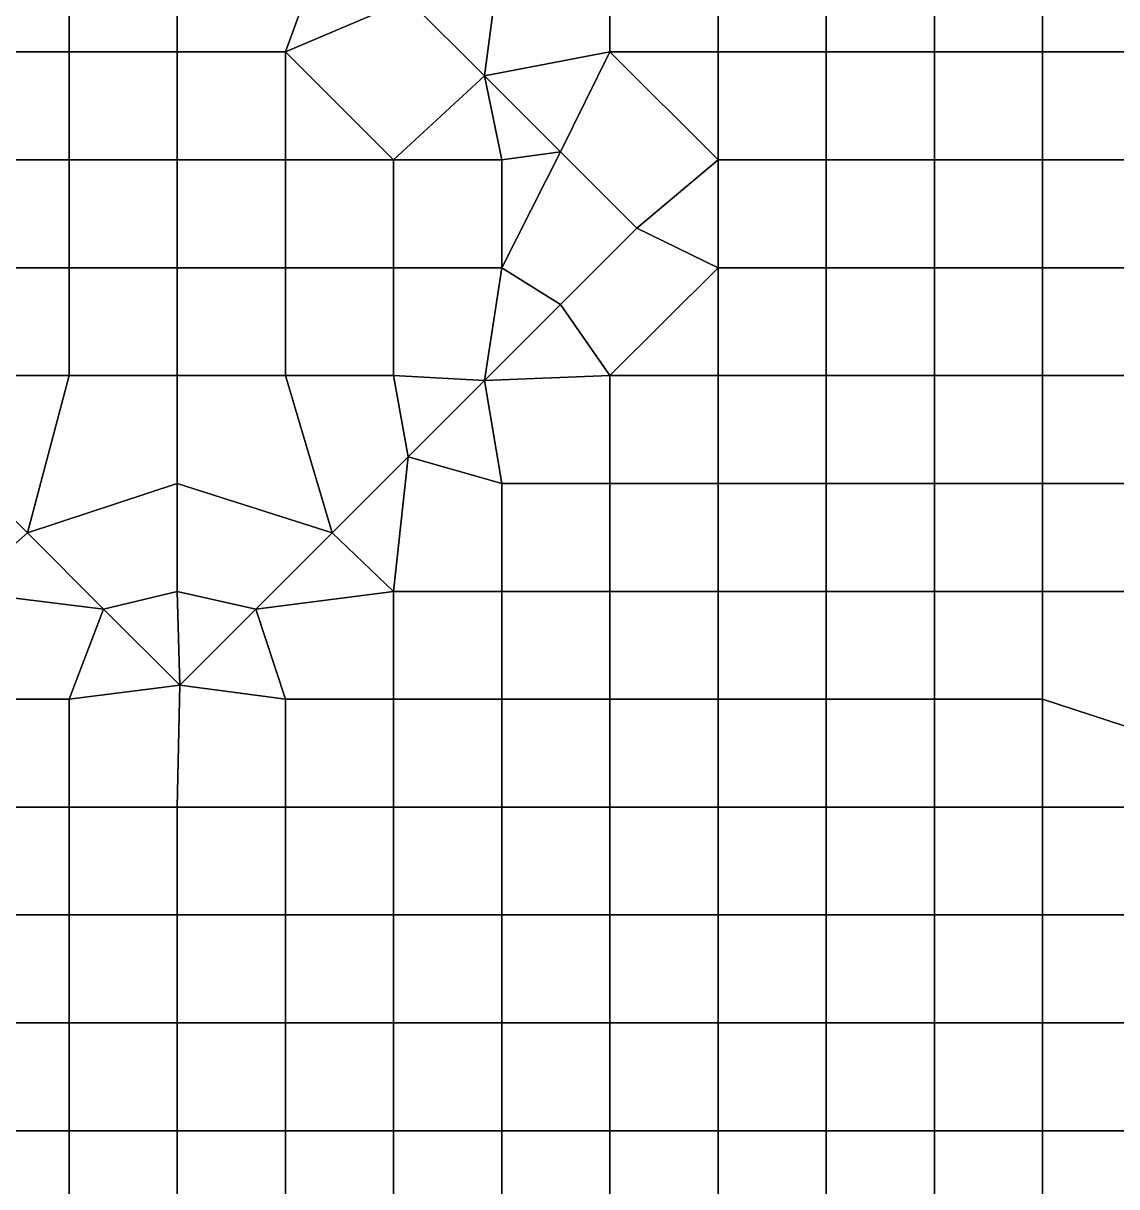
# Model space of a CAD drawing. Extents: x -13 to 39.3, y -26.5 to 20.6.
# Drawn here: x 5.41 to 10.48, y -9.75 to -4.35 of the extents above; entities that cross this region are included whole.
import ezdxf

# ---------------------------------------------------------------- set-up
doc = ezdxf.new("R2010")
doc.units = 0
doc.layers.add('BARS', color=1, linetype='CONTINUOUS')
doc.layers.add('FACES', color=5, linetype='CONTINUOUS')

msp = doc.modelspace()

# ---------------------------------------------------------------- linework, layer by layer
at = {"layer": 'BARS'}
for p, q in [((7.54619, -4.59619), (7.19264, -4.24264)), ((7.54619, -4.59619, 3.3), (7.19264, -4.24264, 3.3)), ((7.89975, -4.94975), (7.54619, -4.59619)), ((7.89975, -4.94975, 3.3), (7.54619, -4.59619, 3.3)), ((8.2533, -5.3033), (7.89975, -4.94975)), ((8.2533, -5.3033, 3.3), (7.89975, -4.94975, 3.3)), ((7.89975, -5.65685), (8.2533, -5.3033)), ((7.89975, -5.65685, 3.3), (8.2533, -5.3033, 3.3)), ((7.54619, -6.01041), (7.89975, -5.65685)), ((7.54619, -6.01041, 3.3), (7.89975, -5.65685, 3.3)), ((7.19264, -6.36396), (7.54619, -6.01041)), ((7.19264, -6.36396, 3.3), (7.54619, -6.01041, 3.3)), ((5.42487, -6.71751), (5.07132, -6.36396)), ((5.42487, -6.71751, 3.3), (5.07132, -6.36396, 3.3)), ((6.83909, -6.71751), (7.19264, -6.36396)), ((6.83909, -6.71751, 3.3), (7.19264, -6.36396, 3.3)), ((5.77843, -7.07107), (5.42487, -6.71751)), ((5.77843, -7.07107, 3.3), (5.42487, -6.71751, 3.3)), ((6.48553, -7.07107), (6.83909, -6.71751)), ((6.48553, -7.07107, 3.3), (6.83909, -6.71751, 3.3)), ((6.13198, -7.42462), (5.77843, -7.07107)), ((6.13198, -7.42462, 3.3), (5.77843, -7.07107, 3.3)), ((6.13198, -7.42462), (6.48553, -7.07107)), ((6.13198, -7.42462, 3.3), (6.48553, -7.07107, 3.3))]:
    msp.add_line(p, q, dxfattribs=at)
at = {"layer": 'FACES'}
for points in [[(6.83909, -3.88909), (6.12041, -3.98467), (6.12041, -4.48537), (6.62252, -4.48537)], [(6.83909, -3.88909, 3.3), (6.12041, -3.98467, 3.3), (6.12041, -4.48537, 3.3), (6.62252, -4.48537, 3.3)], [(7.19264, -4.24264), (6.83909, -3.88909), (6.62252, -4.48537)], [(7.19264, -4.24264, 3.3), (6.83909, -3.88909, 3.3), (6.62252, -4.48537, 3.3)], [(5.6183, -3.98467), (5.11618, -3.98467), (5.11618, -4.48537), (5.6183, -4.48537)], [(5.6183, -3.98467, 3.3), (5.11618, -3.98467, 3.3), (5.11618, -4.48537, 3.3), (5.6183, -4.48537, 3.3)], [(6.12041, -3.98467), (5.6183, -3.98467), (5.6183, -4.48537), (6.12041, -4.48537)], [(6.12041, -3.98467, 3.3), (5.6183, -3.98467, 3.3), (5.6183, -4.48537, 3.3), (6.12041, -4.48537, 3.3)], [(7.54619, -4.59619), (7.62675, -3.98467), (7.19264, -4.24264)], [(7.54619, -4.59619, 3.3), (7.62675, -3.98467, 3.3), (7.19264, -4.24264, 3.3)], [(8.12887, -3.98467), (7.62675, -3.98467), (7.54619, -4.59619), (8.12887, -4.48537)], [(8.12887, -3.98467, 3.3), (7.62675, -3.98467, 3.3), (7.54619, -4.59619, 3.3), (8.12887, -4.48537, 3.3)], [(8.63098, -3.98467), (8.12887, -3.98467), (8.12887, -4.48537), (8.63098, -4.48537)], [(8.63098, -3.98467, 3.3), (8.12887, -3.98467, 3.3), (8.12887, -4.48537, 3.3), (8.63098, -4.48537, 3.3)], [(9.13309, -3.98467), (8.63098, -3.98467), (8.63098, -4.48537), (9.13309, -4.48537)], [(9.13309, -3.98467, 3.3), (8.63098, -3.98467, 3.3), (8.63098, -4.48537, 3.3), (9.13309, -4.48537, 3.3)], [(9.63521, -3.98467), (9.13309, -3.98467), (9.13309, -4.48537), (9.63521, -4.48537)], [(9.63521, -3.98467, 3.3), (9.13309, -3.98467, 3.3), (9.13309, -4.48537, 3.3), (9.63521, -4.48537, 3.3)], [(10.1373, -3.98467), (9.63521, -3.98467), (9.63521, -4.48537), (10.1373, -4.48537)], [(10.1373, -3.98467, 3.3), (9.63521, -3.98467, 3.3), (9.63521, -4.48537, 3.3), (10.1373, -4.48537, 3.3)], [(10.6394, -3.98467), (10.1373, -3.98467), (10.1373, -4.48537), (10.6394, -4.48537)], [(10.6394, -3.98467, 3.3), (10.1373, -3.98467, 3.3), (10.1373, -4.48537, 3.3), (10.6394, -4.48537, 3.3)], [(7.54619, -4.59619), (7.19264, -4.24264), (6.62252, -4.48537), (7.12464, -4.98608)], [(7.54619, -4.59619, 3.3), (7.19264, -4.24264, 3.3), (6.62252, -4.48537, 3.3), (7.12464, -4.98608, 3.3)], [(7.54619, -4.59619, 0.66), (7.54619, -4.59619), (7.19264, -4.24264), (7.19264, -4.24264, 0.66)], [(7.54619, -4.59619, 0.66), (7.19264, -4.24264, 0.66), (7.19264, -4.24264, 1.32), (7.54619, -4.59619, 1.32)], [(7.54619, -4.59619, 1.32), (7.19264, -4.24264, 1.32), (7.19264, -4.24264, 1.98), (7.54619, -4.59619, 1.98)], [(7.54619, -4.59619, 1.98), (7.19264, -4.24264, 1.98), (7.19264, -4.24264, 2.64), (7.54619, -4.59619, 2.64)], [(7.54619, -4.59619, 2.64), (7.19264, -4.24264, 2.64), (7.19264, -4.24264, 3.3), (7.54619, -4.59619, 3.3)], [(5.6183, -4.48537), (5.11618, -4.48537), (5.11618, -4.98608), (5.6183, -4.98608)], [(5.6183, -4.48537, 3.3), (5.11618, -4.48537, 3.3), (5.11618, -4.98608, 3.3), (5.6183, -4.98608, 3.3)], [(6.12041, -4.48537), (5.6183, -4.48537), (5.6183, -4.98608), (6.12041, -4.98608)], [(6.12041, -4.48537, 3.3), (5.6183, -4.48537, 3.3), (5.6183, -4.98608, 3.3), (6.12041, -4.98608, 3.3)], [(6.62252, -4.48537), (6.12041, -4.48537), (6.12041, -4.98608), (6.62252, -4.98608)], [(6.62252, -4.48537, 3.3), (6.12041, -4.48537, 3.3), (6.12041, -4.98608, 3.3), (6.62252, -4.98608, 3.3)], [(7.12464, -4.98608), (6.62252, -4.48537), (6.62252, -4.98608)], [(7.12464, -4.98608, 3.3), (6.62252, -4.48537, 3.3), (6.62252, -4.98608, 3.3)], [(8.12887, -4.48537), (7.54619, -4.59619), (7.89975, -4.94975)], [(8.12887, -4.48537, 3.3), (7.54619, -4.59619, 3.3), (7.89975, -4.94975, 3.3)], [(8.63098, -4.98608), (8.12887, -4.48537), (7.89975, -4.94975), (8.2533, -5.3033)], [(8.63098, -4.98608, 3.3), (8.12887, -4.48537, 3.3), (7.89975, -4.94975, 3.3), (8.2533, -5.3033, 3.3)], [(8.63098, -4.98608), (8.63098, -4.48537), (8.12887, -4.48537)], [(8.63098, -4.98608, 3.3), (8.63098, -4.48537, 3.3), (8.12887, -4.48537, 3.3)], [(9.13309, -4.48537), (8.63098, -4.48537), (8.63098, -4.98608), (9.13309, -4.98608)], [(9.13309, -4.48537, 3.3), (8.63098, -4.48537, 3.3), (8.63098, -4.98608, 3.3), (9.13309, -4.98608, 3.3)], [(9.63521, -4.48537), (9.13309, -4.48537), (9.13309, -4.98608), (9.63521, -4.98608)], [(9.63521, -4.48537, 3.3), (9.13309, -4.48537, 3.3), (9.13309, -4.98608, 3.3), (9.63521, -4.98608, 3.3)], [(10.1373, -4.48537), (9.63521, -4.48537), (9.63521, -4.98608), (10.1373, -4.98608)], [(10.1373, -4.48537, 3.3), (9.63521, -4.48537, 3.3), (9.63521, -4.98608, 3.3), (10.1373, -4.98608, 3.3)], [(10.6394, -4.48537), (10.1373, -4.48537), (10.1373, -4.98608), (10.6394, -4.98608)], [(10.6394, -4.48537, 3.3), (10.1373, -4.48537, 3.3), (10.1373, -4.98608, 3.3), (10.6394, -4.98608, 3.3)], [(7.62675, -4.98608), (7.54619, -4.59619), (7.12464, -4.98608)], [(7.62675, -4.98608, 3.3), (7.54619, -4.59619, 3.3), (7.12464, -4.98608, 3.3)], [(7.89975, -4.94975), (7.54619, -4.59619), (7.62675, -4.98608)], [(7.89975, -4.94975, 0.66), (7.89975, -4.94975), (7.54619, -4.59619), (7.54619, -4.59619, 0.66)], [(7.89975, -4.94975, 0.66), (7.54619, -4.59619, 0.66), (7.54619, -4.59619, 1.32), (7.89975, -4.94975, 1.32)], [(7.89975, -4.94975, 1.32), (7.54619, -4.59619, 1.32), (7.54619, -4.59619, 1.98), (7.89975, -4.94975, 1.98)], [(7.89975, -4.94975, 1.98), (7.54619, -4.59619, 1.98), (7.54619, -4.59619, 2.64), (7.89975, -4.94975, 2.64)], [(7.89975, -4.94975, 2.64), (7.54619, -4.59619, 2.64), (7.54619, -4.59619, 3.3), (7.89975, -4.94975, 3.3)], [(7.89975, -4.94975, 3.3), (7.54619, -4.59619, 3.3), (7.62675, -4.98608, 3.3)], [(8.2533, -5.3033), (7.89975, -4.94975), (7.62675, -5.48679), (7.89975, -5.65685)], [(7.89975, -4.94975), (7.62675, -4.98608), (7.62675, -5.48679)], [(8.2533, -5.3033, 3.3), (7.89975, -4.94975, 3.3), (7.62675, -5.48679, 3.3), (7.89975, -5.65685, 3.3)], [(7.89975, -4.94975, 3.3), (7.62675, -4.98608, 3.3), (7.62675, -5.48679, 3.3)], [(8.2533, -5.3033, 0.66), (8.2533, -5.3033), (7.89975, -4.94975), (7.89975, -4.94975, 0.66)], [(8.2533, -5.3033, 0.66), (7.89975, -4.94975, 0.66), (7.89975, -4.94975, 1.32), (8.2533, -5.3033, 1.32)], [(8.2533, -5.3033, 1.32), (7.89975, -4.94975, 1.32), (7.89975, -4.94975, 1.98), (8.2533, -5.3033, 1.98)], [(8.2533, -5.3033, 1.98), (7.89975, -4.94975, 1.98), (7.89975, -4.94975, 2.64), (8.2533, -5.3033, 2.64)], [(8.2533, -5.3033, 2.64), (7.89975, -4.94975, 2.64), (7.89975, -4.94975, 3.3), (8.2533, -5.3033, 3.3)], [(5.6183, -4.98608), (5.11618, -4.98608), (5.11618, -5.48679), (5.6183, -5.48679)], [(5.6183, -4.98608, 3.3), (5.11618, -4.98608, 3.3), (5.11618, -5.48679, 3.3), (5.6183, -5.48679, 3.3)], [(6.12041, -4.98608), (5.6183, -4.98608), (5.6183, -5.48679), (6.12041, -5.48679)], [(6.12041, -4.98608, 3.3), (5.6183, -4.98608, 3.3), (5.6183, -5.48679, 3.3), (6.12041, -5.48679, 3.3)], [(6.62252, -4.98608), (6.12041, -4.98608), (6.12041, -5.48679), (6.62252, -5.48679)], [(6.62252, -4.98608, 3.3), (6.12041, -4.98608, 3.3), (6.12041, -5.48679, 3.3), (6.62252, -5.48679, 3.3)], [(7.12464, -4.98608), (6.62252, -4.98608), (6.62252, -5.48679), (7.12464, -5.48679)], [(7.12464, -4.98608, 3.3), (6.62252, -4.98608, 3.3), (6.62252, -5.48679, 3.3), (7.12464, -5.48679, 3.3)], [(7.62675, -4.98608), (7.12464, -4.98608), (7.12464, -5.48679), (7.62675, -5.48679)], [(7.62675, -4.98608, 3.3), (7.12464, -4.98608, 3.3), (7.12464, -5.48679, 3.3), (7.62675, -5.48679, 3.3)], [(8.63098, -5.48679), (8.63098, -4.98608), (8.2533, -5.3033)], [(8.63098, -5.48679, 3.3), (8.63098, -4.98608, 3.3), (8.2533, -5.3033, 3.3)], [(9.13309, -4.98608), (8.63098, -4.98608), (8.63098, -5.48679), (9.13309, -5.48679)], [(9.13309, -4.98608, 3.3), (8.63098, -4.98608, 3.3), (8.63098, -5.48679, 3.3), (9.13309, -5.48679, 3.3)], [(9.63521, -4.98608), (9.13309, -4.98608), (9.13309, -5.48679), (9.63521, -5.48679)], [(9.63521, -4.98608, 3.3), (9.13309, -4.98608, 3.3), (9.13309, -5.48679, 3.3), (9.63521, -5.48679, 3.3)], [(10.1373, -4.98608), (9.63521, -4.98608), (9.63521, -5.48679), (10.1373, -5.48679)], [(10.1373, -4.98608, 3.3), (9.63521, -4.98608, 3.3), (9.63521, -5.48679, 3.3), (10.1373, -5.48679, 3.3)], [(10.6394, -4.98608), (10.1373, -4.98608), (10.1373, -5.48679), (10.6394, -5.48679)], [(10.6394, -4.98608, 3.3), (10.1373, -4.98608, 3.3), (10.1373, -5.48679, 3.3), (10.6394, -5.48679, 3.3)], [(8.63098, -5.48679), (8.2533, -5.3033), (7.89975, -5.65685), (8.12887, -5.9875)], [(7.89975, -5.65685), (7.89975, -5.65685, 0.66), (8.2533, -5.3033, 0.66), (8.2533, -5.3033)], [(8.2533, -5.3033, 0.66), (7.89975, -5.65685, 0.66), (7.89975, -5.65685, 1.32), (8.2533, -5.3033, 1.32)], [(8.2533, -5.3033, 1.32), (7.89975, -5.65685, 1.32), (7.89975, -5.65685, 1.98), (8.2533, -5.3033, 1.98)], [(8.2533, -5.3033, 1.98), (7.89975, -5.65685, 1.98), (7.89975, -5.65685, 2.64), (8.2533, -5.3033, 2.64)], [(8.2533, -5.3033, 2.64), (7.89975, -5.65685, 2.64), (7.89975, -5.65685, 3.3), (8.2533, -5.3033, 3.3)], [(8.63098, -5.48679, 3.3), (8.2533, -5.3033, 3.3), (7.89975, -5.65685, 3.3), (8.12887, -5.9875, 3.3)], [(5.6183, -5.48679), (5.11618, -5.48679), (5.11618, -5.9875), (5.6183, -5.9875)], [(5.6183, -5.48679, 3.3), (5.11618, -5.48679, 3.3), (5.11618, -5.9875, 3.3), (5.6183, -5.9875, 3.3)], [(6.12041, -5.48679), (5.6183, -5.48679), (5.6183, -5.9875), (6.12041, -5.9875)], [(6.12041, -5.48679, 3.3), (5.6183, -5.48679, 3.3), (5.6183, -5.9875, 3.3), (6.12041, -5.9875, 3.3)], [(6.62252, -5.48679), (6.12041, -5.48679), (6.12041, -5.9875), (6.62252, -5.9875)], [(6.62252, -5.48679, 3.3), (6.12041, -5.48679, 3.3), (6.12041, -5.9875, 3.3), (6.62252, -5.9875, 3.3)], [(7.12464, -5.48679), (6.62252, -5.48679), (6.62252, -5.9875), (7.12464, -5.9875)], [(7.12464, -5.48679, 3.3), (6.62252, -5.48679, 3.3), (6.62252, -5.9875, 3.3), (7.12464, -5.9875, 3.3)], [(7.54619, -6.01041), (7.62675, -5.48679), (7.12464, -5.48679), (7.12464, -5.9875)], [(7.54619, -6.01041, 3.3), (7.62675, -5.48679, 3.3), (7.12464, -5.48679, 3.3), (7.12464, -5.9875, 3.3)], [(7.89975, -5.65685), (7.62675, -5.48679), (7.54619, -6.01041)], [(7.89975, -5.65685, 3.3), (7.62675, -5.48679, 3.3), (7.54619, -6.01041, 3.3)], [(8.63098, -5.9875), (8.63098, -5.48679), (8.12887, -5.9875)], [(8.63098, -5.9875, 3.3), (8.63098, -5.48679, 3.3), (8.12887, -5.9875, 3.3)], [(9.13309, -5.48679), (8.63098, -5.48679), (8.63098, -5.9875), (9.13309, -5.9875)], [(9.13309, -5.48679, 3.3), (8.63098, -5.48679, 3.3), (8.63098, -5.9875, 3.3), (9.13309, -5.9875, 3.3)], [(9.63521, -5.48679), (9.13309, -5.48679), (9.13309, -5.9875), (9.63521, -5.9875)], [(9.63521, -5.48679, 3.3), (9.13309, -5.48679, 3.3), (9.13309, -5.9875, 3.3), (9.63521, -5.9875, 3.3)], [(10.1373, -5.48679), (9.63521, -5.48679), (9.63521, -5.9875), (10.1373, -5.9875)], [(10.1373, -5.48679, 3.3), (9.63521, -5.48679, 3.3), (9.63521, -5.9875, 3.3), (10.1373, -5.9875, 3.3)], [(10.6394, -5.48679), (10.1373, -5.48679), (10.1373, -5.9875), (10.6394, -5.9875)], [(10.6394, -5.48679, 3.3), (10.1373, -5.48679, 3.3), (10.1373, -5.9875, 3.3), (10.6394, -5.9875, 3.3)], [(8.12887, -5.9875), (7.89975, -5.65685), (7.54619, -6.01041)], [(7.54619, -6.01041), (7.54619, -6.01041, 0.66), (7.89975, -5.65685, 0.66), (7.89975, -5.65685)], [(7.89975, -5.65685, 0.66), (7.54619, -6.01041, 0.66), (7.54619, -6.01041, 1.32), (7.89975, -5.65685, 1.32)], [(7.89975, -5.65685, 1.32), (7.54619, -6.01041, 1.32), (7.54619, -6.01041, 1.98), (7.89975, -5.65685, 1.98)], [(7.89975, -5.65685, 1.98), (7.54619, -6.01041, 1.98), (7.54619, -6.01041, 2.64), (7.89975, -5.65685, 2.64)], [(7.89975, -5.65685, 2.64), (7.54619, -6.01041, 2.64), (7.54619, -6.01041, 3.3), (7.89975, -5.65685, 3.3)], [(8.12887, -5.9875, 3.3), (7.89975, -5.65685, 3.3), (7.54619, -6.01041, 3.3)], [(5.42487, -6.71751), (5.6183, -5.9875), (5.11618, -5.9875), (5.07132, -6.36396)], [(5.42487, -6.71751, 3.3), (5.6183, -5.9875, 3.3), (5.11618, -5.9875, 3.3), (5.07132, -6.36396, 3.3)], [(6.12041, -6.4882), (6.12041, -5.9875), (5.6183, -5.9875), (5.42487, -6.71751)], [(6.12041, -6.4882, 3.3), (6.12041, -5.9875, 3.3), (5.6183, -5.9875, 3.3), (5.42487, -6.71751, 3.3)], [(6.83909, -6.71751), (6.62252, -5.9875), (6.12041, -5.9875), (6.12041, -6.4882)], [(6.83909, -6.71751, 3.3), (6.62252, -5.9875, 3.3), (6.12041, -5.9875, 3.3), (6.12041, -6.4882, 3.3)], [(7.19264, -6.36396), (7.12464, -5.9875), (6.62252, -5.9875), (6.83909, -6.71751)], [(7.19264, -6.36396, 3.3), (7.12464, -5.9875, 3.3), (6.62252, -5.9875, 3.3), (6.83909, -6.71751, 3.3)], [(7.19264, -6.36396), (7.54619, -6.01041), (7.12464, -5.9875)], [(7.19264, -6.36396, 3.3), (7.54619, -6.01041, 3.3), (7.12464, -5.9875, 3.3)], [(8.12887, -5.9875), (7.54619, -6.01041), (7.62675, -6.4882), (8.12887, -6.4882)], [(8.12887, -5.9875, 3.3), (7.54619, -6.01041, 3.3), (7.62675, -6.4882, 3.3), (8.12887, -6.4882, 3.3)], [(8.63098, -5.9875), (8.12887, -5.9875), (8.12887, -6.4882), (8.63098, -6.4882)], [(8.63098, -5.9875, 3.3), (8.12887, -5.9875, 3.3), (8.12887, -6.4882, 3.3), (8.63098, -6.4882, 3.3)], [(9.13309, -5.9875), (8.63098, -5.9875), (8.63098, -6.4882), (9.13309, -6.4882)], [(9.13309, -5.9875, 3.3), (8.63098, -5.9875, 3.3), (8.63098, -6.4882, 3.3), (9.13309, -6.4882, 3.3)], [(9.63521, -5.9875), (9.13309, -5.9875), (9.13309, -6.4882), (9.63521, -6.4882)], [(9.63521, -5.9875, 3.3), (9.13309, -5.9875, 3.3), (9.13309, -6.4882, 3.3), (9.63521, -6.4882, 3.3)], [(10.1373, -5.9875), (9.63521, -5.9875), (9.63521, -6.4882), (10.1373, -6.4882)], [(10.1373, -5.9875, 3.3), (9.63521, -5.9875, 3.3), (9.63521, -6.4882, 3.3), (10.1373, -6.4882, 3.3)], [(10.6394, -5.9875), (10.1373, -5.9875), (10.1373, -6.4882), (10.6394, -6.4882)], [(10.6394, -5.9875, 3.3), (10.1373, -5.9875, 3.3), (10.1373, -6.4882, 3.3), (10.6394, -6.4882, 3.3)], [(7.62675, -6.4882), (7.54619, -6.01041), (7.19264, -6.36396)], [(7.19264, -6.36396), (7.19264, -6.36396, 0.66), (7.54619, -6.01041, 0.66), (7.54619, -6.01041)], [(7.54619, -6.01041, 0.66), (7.19264, -6.36396, 0.66), (7.19264, -6.36396, 1.32), (7.54619, -6.01041, 1.32)], [(7.54619, -6.01041, 1.32), (7.19264, -6.36396, 1.32), (7.19264, -6.36396, 1.98), (7.54619, -6.01041, 1.98)], [(7.54619, -6.01041, 1.98), (7.19264, -6.36396, 1.98), (7.19264, -6.36396, 2.64), (7.54619, -6.01041, 2.64)], [(7.54619, -6.01041, 2.64), (7.19264, -6.36396, 2.64), (7.19264, -6.36396, 3.3), (7.54619, -6.01041, 3.3)], [(7.62675, -6.4882, 3.3), (7.54619, -6.01041, 3.3), (7.19264, -6.36396, 3.3)], [(5.42487, -6.71751), (5.07132, -6.36396), (5.11618, -6.98891)], [(5.42487, -6.71751, 0.66), (5.42487, -6.71751), (5.07132, -6.36396), (5.07132, -6.36396, 0.66)], [(5.42487, -6.71751, 0.66), (5.07132, -6.36396, 0.66), (5.07132, -6.36396, 1.32), (5.42487, -6.71751, 1.32)], [(5.42487, -6.71751, 1.32), (5.07132, -6.36396, 1.32), (5.07132, -6.36396, 1.98), (5.42487, -6.71751, 1.98)], [(5.42487, -6.71751, 1.98), (5.07132, -6.36396, 1.98), (5.07132, -6.36396, 2.64), (5.42487, -6.71751, 2.64)], [(5.42487, -6.71751, 2.64), (5.07132, -6.36396, 2.64), (5.07132, -6.36396, 3.3), (5.42487, -6.71751, 3.3)], [(5.42487, -6.71751, 3.3), (5.07132, -6.36396, 3.3), (5.11618, -6.98891, 3.3)], [(7.12464, -6.98891), (7.19264, -6.36396), (6.83909, -6.71751)], [(6.83909, -6.71751), (6.83909, -6.71751, 0.66), (7.19264, -6.36396, 0.66), (7.19264, -6.36396)], [(7.19264, -6.36396, 0.66), (6.83909, -6.71751, 0.66), (6.83909, -6.71751, 1.32), (7.19264, -6.36396, 1.32)], [(7.19264, -6.36396, 1.32), (6.83909, -6.71751, 1.32), (6.83909, -6.71751, 1.98), (7.19264, -6.36396, 1.98)], [(7.19264, -6.36396, 1.98), (6.83909, -6.71751, 1.98), (6.83909, -6.71751, 2.64), (7.19264, -6.36396, 2.64)], [(7.19264, -6.36396, 2.64), (6.83909, -6.71751, 2.64), (6.83909, -6.71751, 3.3), (7.19264, -6.36396, 3.3)], [(7.12464, -6.98891, 3.3), (7.19264, -6.36396, 3.3), (6.83909, -6.71751, 3.3)], [(7.62675, -6.4882), (7.19264, -6.36396), (7.12464, -6.98891), (7.62675, -6.98891)], [(7.62675, -6.4882, 3.3), (7.19264, -6.36396, 3.3), (7.12464, -6.98891, 3.3), (7.62675, -6.98891, 3.3)], [(6.12041, -6.98891), (6.12041, -6.4882), (5.42487, -6.71751), (5.77843, -7.07107)], [(6.12041, -6.98891, 3.3), (6.12041, -6.4882, 3.3), (5.42487, -6.71751, 3.3), (5.77843, -7.07107, 3.3)], [(6.48553, -7.07107), (6.83909, -6.71751), (6.12041, -6.4882), (6.12041, -6.98891)], [(6.48553, -7.07107, 3.3), (6.83909, -6.71751, 3.3), (6.12041, -6.4882, 3.3), (6.12041, -6.98891, 3.3)], [(8.12887, -6.4882), (7.62675, -6.4882), (7.62675, -6.98891), (8.12887, -6.98891)], [(8.12887, -6.4882, 3.3), (7.62675, -6.4882, 3.3), (7.62675, -6.98891, 3.3), (8.12887, -6.98891, 3.3)], [(8.63098, -6.4882), (8.12887, -6.4882), (8.12887, -6.98891), (8.63098, -6.98891)], [(8.63098, -6.4882, 3.3), (8.12887, -6.4882, 3.3), (8.12887, -6.98891, 3.3), (8.63098, -6.98891, 3.3)], [(9.13309, -6.4882), (8.63098, -6.4882), (8.63098, -6.98891), (9.13309, -6.98891)], [(9.13309, -6.4882, 3.3), (8.63098, -6.4882, 3.3), (8.63098, -6.98891, 3.3), (9.13309, -6.98891, 3.3)], [(9.63521, -6.4882), (9.13309, -6.4882), (9.13309, -6.98891), (9.63521, -6.98891)], [(9.63521, -6.4882, 3.3), (9.13309, -6.4882, 3.3), (9.13309, -6.98891, 3.3), (9.63521, -6.98891, 3.3)], [(10.1373, -6.4882), (9.63521, -6.4882), (9.63521, -6.98891), (10.1373, -6.98891)], [(10.1373, -6.4882, 3.3), (9.63521, -6.4882, 3.3), (9.63521, -6.98891, 3.3), (10.1373, -6.98891, 3.3)], [(10.6394, -6.4882), (10.1373, -6.4882), (10.1373, -6.98891), (10.6394, -6.98891)], [(10.6394, -6.4882, 3.3), (10.1373, -6.4882, 3.3), (10.1373, -6.98891, 3.3), (10.6394, -6.98891, 3.3)], [(5.77843, -7.07107), (5.42487, -6.71751), (5.11618, -6.98891)], [(5.77843, -7.07107, 3.3), (5.42487, -6.71751, 3.3), (5.11618, -6.98891, 3.3)], [(5.77843, -7.07107, 0.66), (5.77843, -7.07107), (5.42487, -6.71751), (5.42487, -6.71751, 0.66)], [(5.77843, -7.07107, 0.66), (5.42487, -6.71751, 0.66), (5.42487, -6.71751, 1.32), (5.77843, -7.07107, 1.32)], [(5.77843, -7.07107, 1.32), (5.42487, -6.71751, 1.32), (5.42487, -6.71751, 1.98), (5.77843, -7.07107, 1.98)], [(5.77843, -7.07107, 1.98), (5.42487, -6.71751, 1.98), (5.42487, -6.71751, 2.64), (5.77843, -7.07107, 2.64)], [(5.77843, -7.07107, 2.64), (5.42487, -6.71751, 2.64), (5.42487, -6.71751, 3.3), (5.77843, -7.07107, 3.3)], [(7.12464, -6.98891), (6.83909, -6.71751), (6.48553, -7.07107)], [(6.48553, -7.07107), (6.48553, -7.07107, 0.66), (6.83909, -6.71751, 0.66), (6.83909, -6.71751)], [(6.83909, -6.71751, 0.66), (6.48553, -7.07107, 0.66), (6.48553, -7.07107, 1.32), (6.83909, -6.71751, 1.32)], [(6.83909, -6.71751, 1.32), (6.48553, -7.07107, 1.32), (6.48553, -7.07107, 1.98), (6.83909, -6.71751, 1.98)], [(6.83909, -6.71751, 1.98), (6.48553, -7.07107, 1.98), (6.48553, -7.07107, 2.64), (6.83909, -6.71751, 2.64)], [(6.83909, -6.71751, 2.64), (6.48553, -7.07107, 2.64), (6.48553, -7.07107, 3.3), (6.83909, -6.71751, 3.3)], [(7.12464, -6.98891, 3.3), (6.83909, -6.71751, 3.3), (6.48553, -7.07107, 3.3)], [(5.6183, -7.48962), (5.77843, -7.07107), (5.11618, -6.98891), (5.11618, -7.48962)], [(5.6183, -7.48962, 3.3), (5.77843, -7.07107, 3.3), (5.11618, -6.98891, 3.3), (5.11618, -7.48962, 3.3)], [(6.12041, -6.98891), (5.77843, -7.07107), (6.13198, -7.42462)], [(6.12041, -6.98891, 3.3), (5.77843, -7.07107, 3.3), (6.13198, -7.42462, 3.3)], [(6.48553, -7.07107), (6.12041, -6.98891), (6.13198, -7.42462)], [(6.48553, -7.07107, 3.3), (6.12041, -6.98891, 3.3), (6.13198, -7.42462, 3.3)], [(7.12464, -6.98891), (6.48553, -7.07107), (6.62252, -7.48962), (7.12464, -7.48962)], [(7.12464, -6.98891, 3.3), (6.48553, -7.07107, 3.3), (6.62252, -7.48962, 3.3), (7.12464, -7.48962, 3.3)], [(7.62675, -6.98891), (7.12464, -6.98891), (7.12464, -7.48962), (7.62675, -7.48962)], [(7.62675, -6.98891, 3.3), (7.12464, -6.98891, 3.3), (7.12464, -7.48962, 3.3), (7.62675, -7.48962, 3.3)], [(8.12887, -6.98891), (7.62675, -6.98891), (7.62675, -7.48962), (8.12887, -7.48962)], [(8.12887, -6.98891, 3.3), (7.62675, -6.98891, 3.3), (7.62675, -7.48962, 3.3), (8.12887, -7.48962, 3.3)], [(8.63098, -6.98891), (8.12887, -6.98891), (8.12887, -7.48962), (8.63098, -7.48962)], [(8.63098, -6.98891, 3.3), (8.12887, -6.98891, 3.3), (8.12887, -7.48962, 3.3), (8.63098, -7.48962, 3.3)], [(9.13309, -6.98891), (8.63098, -6.98891), (8.63098, -7.48962), (9.13309, -7.48962)], [(9.13309, -6.98891, 3.3), (8.63098, -6.98891, 3.3), (8.63098, -7.48962, 3.3), (9.13309, -7.48962, 3.3)], [(9.63521, -6.98891), (9.13309, -6.98891), (9.13309, -7.48962), (9.63521, -7.48962)], [(9.63521, -6.98891, 3.3), (9.13309, -6.98891, 3.3), (9.13309, -7.48962, 3.3), (9.63521, -7.48962, 3.3)], [(10.1373, -6.98891), (9.63521, -6.98891), (9.63521, -7.48962), (10.1373, -7.48962)], [(10.1373, -6.98891, 3.3), (9.63521, -6.98891, 3.3), (9.63521, -7.48962, 3.3), (10.1373, -7.48962, 3.3)], [(10.6394, -6.98891), (10.1373, -6.98891), (10.1373, -7.48962), (10.5868, -7.63675)], [(10.6394, -6.98891, 3.3), (10.1373, -6.98891, 3.3), (10.1373, -7.48962, 3.3), (10.5868, -7.63675, 3.3)], [(6.13198, -7.42462), (5.77843, -7.07107), (5.6183, -7.48962)], [(6.13198, -7.42462, 3.3), (5.77843, -7.07107, 3.3), (5.6183, -7.48962, 3.3)], [(6.13198, -7.42462, 0.66), (6.13198, -7.42462), (5.77843, -7.07107), (5.77843, -7.07107, 0.66)], [(6.13198, -7.42462, 0.66), (5.77843, -7.07107, 0.66), (5.77843, -7.07107, 1.32), (6.13198, -7.42462, 1.32)], [(6.13198, -7.42462, 1.32), (5.77843, -7.07107, 1.32), (5.77843, -7.07107, 1.98), (6.13198, -7.42462, 1.98)], [(6.13198, -7.42462, 1.98), (5.77843, -7.07107, 1.98), (5.77843, -7.07107, 2.64), (6.13198, -7.42462, 2.64)], [(6.13198, -7.42462, 2.64), (5.77843, -7.07107, 2.64), (5.77843, -7.07107, 3.3), (6.13198, -7.42462, 3.3)], [(6.62252, -7.48962), (6.48553, -7.07107), (6.13198, -7.42462)], [(6.13198, -7.42462), (6.13198, -7.42462, 0.66), (6.48553, -7.07107, 0.66), (6.48553, -7.07107)], [(6.48553, -7.07107, 0.66), (6.13198, -7.42462, 0.66), (6.13198, -7.42462, 1.32), (6.48553, -7.07107, 1.32)], [(6.48553, -7.07107, 1.32), (6.13198, -7.42462, 1.32), (6.13198, -7.42462, 1.98), (6.48553, -7.07107, 1.98)], [(6.48553, -7.07107, 1.98), (6.13198, -7.42462, 1.98), (6.13198, -7.42462, 2.64), (6.48553, -7.07107, 2.64)], [(6.48553, -7.07107, 2.64), (6.13198, -7.42462, 2.64), (6.13198, -7.42462, 3.3), (6.48553, -7.07107, 3.3)], [(6.62252, -7.48962, 3.3), (6.48553, -7.07107, 3.3), (6.13198, -7.42462, 3.3)], [(6.12041, -7.99033), (6.13198, -7.42462), (5.6183, -7.48962), (5.6183, -7.99033)], [(6.12041, -7.99033, 3.3), (6.13198, -7.42462, 3.3), (5.6183, -7.48962, 3.3), (5.6183, -7.99033, 3.3)], [(6.62252, -7.48962), (6.13198, -7.42462), (6.12041, -7.99033), (6.62252, -7.99033)], [(6.62252, -7.48962, 3.3), (6.13198, -7.42462, 3.3), (6.12041, -7.99033, 3.3), (6.62252, -7.99033, 3.3)], [(5.6183, -7.48962), (5.11618, -7.48962), (5.11618, -7.99033), (5.6183, -7.99033)], [(5.6183, -7.48962, 3.3), (5.11618, -7.48962, 3.3), (5.11618, -7.99033, 3.3), (5.6183, -7.99033, 3.3)], [(7.12464, -7.48962), (6.62252, -7.48962), (6.62252, -7.99033), (7.12464, -7.99033)], [(7.12464, -7.48962, 3.3), (6.62252, -7.48962, 3.3), (6.62252, -7.99033, 3.3), (7.12464, -7.99033, 3.3)], [(7.62675, -7.48962), (7.12464, -7.48962), (7.12464, -7.99033), (7.62675, -7.99033)], [(7.62675, -7.48962, 3.3), (7.12464, -7.48962, 3.3), (7.12464, -7.99033, 3.3), (7.62675, -7.99033, 3.3)], [(8.12887, -7.48962), (7.62675, -7.48962), (7.62675, -7.99033), (8.12887, -7.99033)], [(8.12887, -7.48962, 3.3), (7.62675, -7.48962, 3.3), (7.62675, -7.99033, 3.3), (8.12887, -7.99033, 3.3)], [(8.63098, -7.48962), (8.12887, -7.48962), (8.12887, -7.99033), (8.63098, -7.99033)], [(8.63098, -7.48962, 3.3), (8.12887, -7.48962, 3.3), (8.12887, -7.99033, 3.3), (8.63098, -7.99033, 3.3)], [(9.13309, -7.48962), (8.63098, -7.48962), (8.63098, -7.99033), (9.13309, -7.99033)], [(9.13309, -7.48962, 3.3), (8.63098, -7.48962, 3.3), (8.63098, -7.99033, 3.3), (9.13309, -7.99033, 3.3)], [(9.63521, -7.48962), (9.13309, -7.48962), (9.13309, -7.99033), (9.63521, -7.99033)], [(9.63521, -7.48962, 3.3), (9.13309, -7.48962, 3.3), (9.13309, -7.99033, 3.3), (9.63521, -7.99033, 3.3)], [(10.1373, -7.48962), (9.63521, -7.48962), (9.63521, -7.99033), (10.1373, -7.99033)], [(10.1373, -7.48962, 3.3), (9.63521, -7.48962, 3.3), (9.63521, -7.99033, 3.3), (10.1373, -7.99033, 3.3)], [(10.6394, -7.99033), (10.5868, -7.63675), (10.1373, -7.48962), (10.1373, -7.99033)], [(10.6394, -7.99033, 3.3), (10.5868, -7.63675, 3.3), (10.1373, -7.48962, 3.3), (10.1373, -7.99033, 3.3)], [(5.6183, -7.99033), (5.11618, -7.99033), (5.11618, -8.49103), (5.6183, -8.49103)], [(5.6183, -7.99033, 3.3), (5.11618, -7.99033, 3.3), (5.11618, -8.49103, 3.3), (5.6183, -8.49103, 3.3)], [(6.12041, -7.99033), (5.6183, -7.99033), (5.6183, -8.49103), (6.12041, -8.49103)], [(6.12041, -7.99033, 3.3), (5.6183, -7.99033, 3.3), (5.6183, -8.49103, 3.3), (6.12041, -8.49103, 3.3)], [(6.62252, -7.99033), (6.12041, -7.99033), (6.12041, -8.49103), (6.62252, -8.49103)], [(6.62252, -7.99033, 3.3), (6.12041, -7.99033, 3.3), (6.12041, -8.49103, 3.3), (6.62252, -8.49103, 3.3)], [(7.12464, -7.99033), (6.62252, -7.99033), (6.62252, -8.49103), (7.12464, -8.49103)], [(7.12464, -7.99033, 3.3), (6.62252, -7.99033, 3.3), (6.62252, -8.49103, 3.3), (7.12464, -8.49103, 3.3)], [(7.62675, -7.99033), (7.12464, -7.99033), (7.12464, -8.49103), (7.62675, -8.49103)], [(7.62675, -7.99033, 3.3), (7.12464, -7.99033, 3.3), (7.12464, -8.49103, 3.3), (7.62675, -8.49103, 3.3)], [(8.12887, -7.99033), (7.62675, -7.99033), (7.62675, -8.49103), (8.12887, -8.49103)], [(8.12887, -7.99033, 3.3), (7.62675, -7.99033, 3.3), (7.62675, -8.49103, 3.3), (8.12887, -8.49103, 3.3)], [(8.63098, -7.99033), (8.12887, -7.99033), (8.12887, -8.49103), (8.63098, -8.49103)], [(8.63098, -7.99033, 3.3), (8.12887, -7.99033, 3.3), (8.12887, -8.49103, 3.3), (8.63098, -8.49103, 3.3)], [(9.13309, -7.99033), (8.63098, -7.99033), (8.63098, -8.49103), (9.13309, -8.49103)], [(9.13309, -7.99033, 3.3), (8.63098, -7.99033, 3.3), (8.63098, -8.49103, 3.3), (9.13309, -8.49103, 3.3)], [(9.63521, -7.99033), (9.13309, -7.99033), (9.13309, -8.49103), (9.63521, -8.49103)], [(9.63521, -7.99033, 3.3), (9.13309, -7.99033, 3.3), (9.13309, -8.49103, 3.3), (9.63521, -8.49103, 3.3)], [(10.1373, -7.99033), (9.63521, -7.99033), (9.63521, -8.49103), (10.1373, -8.49103)], [(10.1373, -7.99033, 3.3), (9.63521, -7.99033, 3.3), (9.63521, -8.49103, 3.3), (10.1373, -8.49103, 3.3)], [(10.6394, -7.99033), (10.1373, -7.99033), (10.1373, -8.49103), (10.6394, -8.49103)], [(10.6394, -7.99033, 3.3), (10.1373, -7.99033, 3.3), (10.1373, -8.49103, 3.3), (10.6394, -8.49103, 3.3)], [(5.6183, -8.49103), (5.11618, -8.49103), (5.11618, -8.99174), (5.6183, -8.99174)], [(5.6183, -8.49103, 3.3), (5.11618, -8.49103, 3.3), (5.11618, -8.99174, 3.3), (5.6183, -8.99174, 3.3)], [(6.12041, -8.49103), (5.6183, -8.49103), (5.6183, -8.99174), (6.12041, -8.99174)], [(6.12041, -8.49103, 3.3), (5.6183, -8.49103, 3.3), (5.6183, -8.99174, 3.3), (6.12041, -8.99174, 3.3)], [(6.62252, -8.49103), (6.12041, -8.49103), (6.12041, -8.99174), (6.62252, -8.99174)], [(6.62252, -8.49103, 3.3), (6.12041, -8.49103, 3.3), (6.12041, -8.99174, 3.3), (6.62252, -8.99174, 3.3)], [(7.12464, -8.49103), (6.62252, -8.49103), (6.62252, -8.99174), (7.12464, -8.99174)], [(7.12464, -8.49103, 3.3), (6.62252, -8.49103, 3.3), (6.62252, -8.99174, 3.3), (7.12464, -8.99174, 3.3)], [(7.62675, -8.49103), (7.12464, -8.49103), (7.12464, -8.99174), (7.62675, -8.99174)], [(7.62675, -8.49103, 3.3), (7.12464, -8.49103, 3.3), (7.12464, -8.99174, 3.3), (7.62675, -8.99174, 3.3)], [(8.12887, -8.49103), (7.62675, -8.49103), (7.62675, -8.99174), (8.12887, -8.99174)], [(8.12887, -8.49103, 3.3), (7.62675, -8.49103, 3.3), (7.62675, -8.99174, 3.3), (8.12887, -8.99174, 3.3)], [(8.63098, -8.49103), (8.12887, -8.49103), (8.12887, -8.99174), (8.63098, -8.99174)], [(8.63098, -8.49103, 3.3), (8.12887, -8.49103, 3.3), (8.12887, -8.99174, 3.3), (8.63098, -8.99174, 3.3)], [(9.13309, -8.49103), (8.63098, -8.49103), (8.63098, -8.99174), (9.13309, -8.99174)], [(9.13309, -8.49103, 3.3), (8.63098, -8.49103, 3.3), (8.63098, -8.99174, 3.3), (9.13309, -8.99174, 3.3)], [(9.63521, -8.49103), (9.13309, -8.49103), (9.13309, -8.99174), (9.63521, -8.99174)], [(9.63521, -8.49103, 3.3), (9.13309, -8.49103, 3.3), (9.13309, -8.99174, 3.3), (9.63521, -8.99174, 3.3)], [(10.1373, -8.49103), (9.63521, -8.49103), (9.63521, -8.99174), (10.1373, -8.99174)], [(10.1373, -8.49103, 3.3), (9.63521, -8.49103, 3.3), (9.63521, -8.99174, 3.3), (10.1373, -8.99174, 3.3)], [(10.6394, -8.49103), (10.1373, -8.49103), (10.1373, -8.99174), (10.6394, -8.99174)], [(10.6394, -8.49103, 3.3), (10.1373, -8.49103, 3.3), (10.1373, -8.99174, 3.3), (10.6394, -8.99174, 3.3)], [(5.6183, -8.99174), (5.11618, -8.99174), (5.11618, -9.49245), (5.6183, -9.49245)], [(5.6183, -8.99174, 3.3), (5.11618, -8.99174, 3.3), (5.11618, -9.49245, 3.3), (5.6183, -9.49245, 3.3)], [(6.12041, -8.99174), (5.6183, -8.99174), (5.6183, -9.49245), (6.12041, -9.49245)], [(6.12041, -8.99174, 3.3), (5.6183, -8.99174, 3.3), (5.6183, -9.49245, 3.3), (6.12041, -9.49245, 3.3)], [(6.62252, -8.99174), (6.12041, -8.99174), (6.12041, -9.49245), (6.62252, -9.49245)], [(6.62252, -8.99174, 3.3), (6.12041, -8.99174, 3.3), (6.12041, -9.49245, 3.3), (6.62252, -9.49245, 3.3)], [(7.12464, -8.99174), (6.62252, -8.99174), (6.62252, -9.49245), (7.12464, -9.49245)], [(7.12464, -8.99174, 3.3), (6.62252, -8.99174, 3.3), (6.62252, -9.49245, 3.3), (7.12464, -9.49245, 3.3)], [(7.62675, -8.99174), (7.12464, -8.99174), (7.12464, -9.49245), (7.62675, -9.49245)], [(7.62675, -8.99174, 3.3), (7.12464, -8.99174, 3.3), (7.12464, -9.49245, 3.3), (7.62675, -9.49245, 3.3)], [(8.12887, -8.99174), (7.62675, -8.99174), (7.62675, -9.49245), (8.12887, -9.49245)], [(8.12887, -8.99174, 3.3), (7.62675, -8.99174, 3.3), (7.62675, -9.49245, 3.3), (8.12887, -9.49245, 3.3)], [(8.63098, -8.99174), (8.12887, -8.99174), (8.12887, -9.49245), (8.63098, -9.49245)], [(8.63098, -8.99174, 3.3), (8.12887, -8.99174, 3.3), (8.12887, -9.49245, 3.3), (8.63098, -9.49245, 3.3)], [(9.13309, -8.99174), (8.63098, -8.99174), (8.63098, -9.49245), (9.13309, -9.49245)], [(9.13309, -8.99174, 3.3), (8.63098, -8.99174, 3.3), (8.63098, -9.49245, 3.3), (9.13309, -9.49245, 3.3)], [(9.63521, -8.99174), (9.13309, -8.99174), (9.13309, -9.49245), (9.63521, -9.49245)], [(9.63521, -8.99174, 3.3), (9.13309, -8.99174, 3.3), (9.13309, -9.49245, 3.3), (9.63521, -9.49245, 3.3)], [(10.1373, -8.99174), (9.63521, -8.99174), (9.63521, -9.49245), (10.1373, -9.49245)], [(10.1373, -8.99174, 3.3), (9.63521, -8.99174, 3.3), (9.63521, -9.49245, 3.3), (10.1373, -9.49245, 3.3)], [(10.6394, -8.99174), (10.1373, -8.99174), (10.1373, -9.49245), (10.6394, -9.49245)], [(10.6394, -8.99174, 3.3), (10.1373, -8.99174, 3.3), (10.1373, -9.49245, 3.3), (10.6394, -9.49245, 3.3)], [(5.6183, -9.49245), (5.11618, -9.49245), (5.11618, -9.99316), (5.6183, -9.99316)], [(5.6183, -9.49245, 3.3), (5.11618, -9.49245, 3.3), (5.11618, -9.99316, 3.3), (5.6183, -9.99316, 3.3)], [(6.12041, -9.49245), (5.6183, -9.49245), (5.6183, -9.99316), (6.12041, -9.99316)], [(6.12041, -9.49245, 3.3), (5.6183, -9.49245, 3.3), (5.6183, -9.99316, 3.3), (6.12041, -9.99316, 3.3)], [(6.62252, -9.49245), (6.12041, -9.49245), (6.12041, -9.99316), (6.62252, -9.99316)], [(6.62252, -9.49245, 3.3), (6.12041, -9.49245, 3.3), (6.12041, -9.99316, 3.3), (6.62252, -9.99316, 3.3)], [(7.12464, -9.49245), (6.62252, -9.49245), (6.62252, -9.99316), (7.12464, -9.99316)], [(7.12464, -9.49245, 3.3), (6.62252, -9.49245, 3.3), (6.62252, -9.99316, 3.3), (7.12464, -9.99316, 3.3)], [(7.62675, -9.49245), (7.12464, -9.49245), (7.12464, -9.99316), (7.62675, -9.99316)], [(7.62675, -9.49245, 3.3), (7.12464, -9.49245, 3.3), (7.12464, -9.99316, 3.3), (7.62675, -9.99316, 3.3)], [(8.12887, -9.49245), (7.62675, -9.49245), (7.62675, -9.99316), (8.12887, -9.99316)], [(8.12887, -9.49245, 3.3), (7.62675, -9.49245, 3.3), (7.62675, -9.99316, 3.3), (8.12887, -9.99316, 3.3)], [(8.63098, -9.49245), (8.12887, -9.49245), (8.12887, -9.99316), (8.63098, -9.99316)], [(8.63098, -9.49245, 3.3), (8.12887, -9.49245, 3.3), (8.12887, -9.99316, 3.3), (8.63098, -9.99316, 3.3)], [(9.13309, -9.49245), (8.63098, -9.49245), (8.63098, -9.99316), (9.13309, -9.99316)], [(9.13309, -9.49245, 3.3), (8.63098, -9.49245, 3.3), (8.63098, -9.99316, 3.3), (9.13309, -9.99316, 3.3)], [(9.63521, -9.49245), (9.13309, -9.49245), (9.13309, -9.99316), (9.63521, -9.99316)], [(9.63521, -9.49245, 3.3), (9.13309, -9.49245, 3.3), (9.13309, -9.99316, 3.3), (9.63521, -9.99316, 3.3)], [(10.1373, -9.49245), (9.63521, -9.49245), (9.63521, -9.99316), (10.1373, -9.99316)], [(10.1373, -9.49245, 3.3), (9.63521, -9.49245, 3.3), (9.63521, -9.99316, 3.3), (10.1373, -9.99316, 3.3)], [(10.6394, -9.49245), (10.1373, -9.49245), (10.1373, -9.99316), (10.6394, -9.99316)], [(10.6394, -9.49245, 3.3), (10.1373, -9.49245, 3.3), (10.1373, -9.99316, 3.3), (10.6394, -9.99316, 3.3)]]:
    msp.add_3dface(points, dxfattribs=at)

doc.saveas('drawing.dxf')
